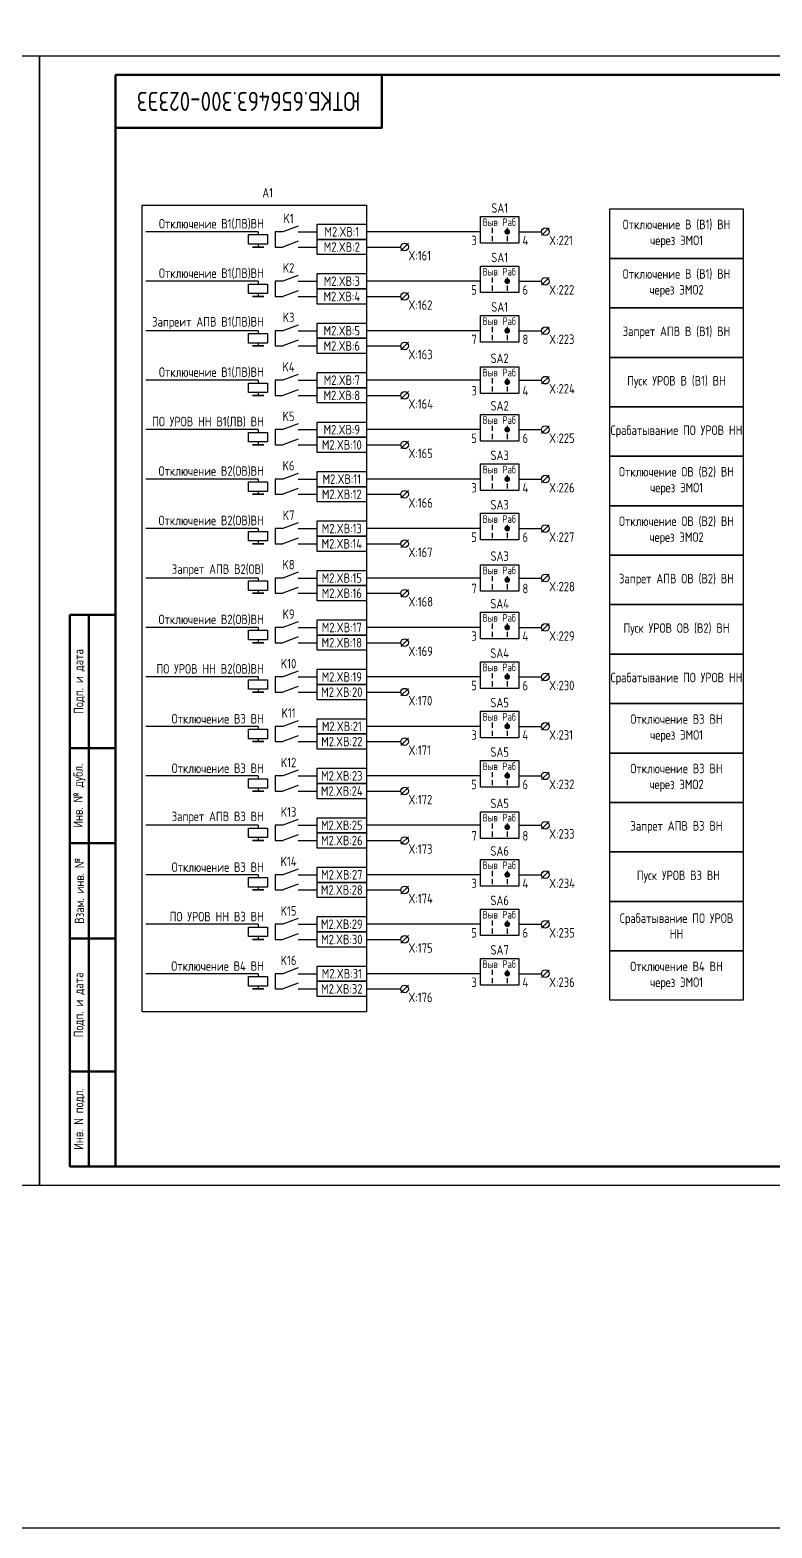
# Model space of a CAD drawing. Header units: millimetres. Extents: x -1117 to 6417, y -90 to 586.
# Drawn here: x 2097.5 to 2292.6, y -90 to 303.8 of the extents above; entities that cross this region are included whole.
import ezdxf

# ---------------------------------------------------------------- set-up
doc = ezdxf.new("R2010")
doc.units = ezdxf.units.MM
doc.styles.add('Gost_type_A', font='GOST_A.TTF')

# ---------------------------------------------------------------- blocks, each defined once
blk = doc.blocks.new('Штамп угловой верхний')
at = {"lineweight": 50}
blk.add_lwpolyline([(0, 0), (70, 0), (70, -14), (0, -14)], close=True, dxfattribs=at)
blk = doc.blocks.new('Формат_А3')
blk.add_lwpolyline([(-420, 297), (0, 297), (0, 0), (-420, 0)], close=True)
at = {"lineweight": 50}
blk.add_lwpolyline([(-400, 292), (-5, 292), (-5, 5), (-400, 5)], close=True, dxfattribs=at)
blk = doc.blocks.new('Штамп левый нижний')
at = {"lineweight": 50}
for points in [[(-12, 145), (-7, 145), (-7, 110), (-12, 110)], [(-7, 145), (0, 145), (0, 110), (-7, 110)], [(-12, 110), (-7, 110), (-7, 85), (-12, 85)], [(-7, 110), (0, 110), (0, 85), (-7, 85)], [(-12, 85), (-7, 85), (-7, 60), (-12, 60)], [(-7, 85), (0, 85), (0, 60), (-7, 60)], [(-12, 60), (-7, 60), (-7, 25), (-12, 25)], [(-7, 60), (0, 60), (0, 25), (-7, 25)], [(-12, 25), (-7, 25), (-7, 0), (-12, 0)], [(-7, 25), (0, 25), (0, 0), (-7, 0)]]:
    blk.add_lwpolyline(points, close=True, dxfattribs=at)
at = {"char_height": 2.5, "attachment_point": 5, "rotation": 90, "style": 'Gost_type_A'}
for s, insert, width in [('Подп. и дата', (-9.5, 127.5), 35), ('Инв. № дубл.', (-9.5, 97.5), 25), ('Взам. инв. №', (-9.5, 72.5), 25), ('Подп. и дата', (-9.5, 42.5), 35), ('Инв. N подл.', (-9.5, 12.5), 25)]:
    blk.add_mtext(s, dxfattribs=dict(at, insert=insert, width=width))
blk = doc.blocks.new('POINT')
at = {"const_width": 0.75}
blk.add_lwpolyline([(-0.375, 0, 1), (0.375, 0, 1)], format="xyb", close=True, dxfattribs=at)
blk = doc.blocks.new('Переключатель_положение')
for p, q in [((2, 1), (2, -0.34)), ((2, -1.14), (2, -2.49))]:
    blk.add_line(p, q)

msp = doc.modelspace()

# ---------------------------------------------------------------- linework, layer by layer
at = {"ltscale": 4.32}
for p, q in [((2168, 252.21), (2164, 250.71)), ((2168, 248.21), (2164, 246.71)), ((2168, 239.21), (2164, 237.71)), ((2168, 235.21), (2164, 233.71)), ((2168, 226.21), (2164, 224.71)), ((2168, 222.21), (2164, 220.71)), ((2168, 213.21), (2164, 211.71)), ((2168, 209.21), (2164, 207.71)), ((2168, 200.21), (2164, 198.71)), ((2168, 196.21), (2164, 194.71)), ((2168, 187.21), (2164, 185.71)), ((2168, 183.21), (2164, 181.71)), ((2168, 174.21), (2164, 172.71)), ((2168, 170.21), (2164, 168.71)), ((2168, 161.21), (2164, 159.71)), ((2168, 157.21), (2164, 155.71)), ((2168, 148.21), (2164, 146.71)), ((2168, 144.21), (2164, 142.71)), ((2168, 135.21), (2164, 133.71)), ((2168, 131.21), (2164, 129.71)), ((2168, 122.21), (2164, 120.71)), ((2168, 118.21), (2164, 116.71)), ((2168, 109.21), (2164, 107.71)), ((2168, 105.21), (2164, 103.71)), ((2168, 96.21), (2164, 94.71)), ((2168, 92.21), (2164, 90.71)), ((2168, 83.21), (2164, 81.71)), ((2168, 79.21), (2164, 77.71)), ((2168, 70.21), (2164, 68.71)), ((2168, 66.21), (2164, 64.71)), ((2168, 57.21), (2164, 55.71)), ((2168, 53.21), (2164, 51.71))]:
    msp.add_line(p, q, dxfattribs=at)
for p, q in [((2157.5, 250.71), (2128, 250.71)), ((2157.5, 250.71), (2157.5, 249.96)), ((2216, 250.71), (2186, 250.71)), ((2234.01, 251.71), (2232.01, 249.71)), ((2157.5, 247.46), (2157.5, 246.71)), ((2186, 246.71), (2195, 246.71)), ((2197.01, 247.71), (2195.01, 245.71)), ((2157.5, 237.71), (2128, 237.71)), ((2157.5, 237.71), (2157.5, 236.96)), ((2216, 237.71), (2186, 237.71)), ((2234.01, 238.71), (2232.01, 236.71)), ((2157.5, 234.46), (2157.5, 233.71)), ((2186, 233.71), (2195, 233.71)), ((2197.01, 234.71), (2195.01, 232.71)), ((2157.5, 224.71), (2128, 224.71)), ((2157.5, 224.71), (2157.5, 223.96)), ((2216, 224.71), (2186, 224.71)), ((2234.01, 225.71), (2232.01, 223.71)), ((2157.5, 221.46), (2157.5, 220.71)), ((2186, 220.71), (2195, 220.71)), ((2197.01, 221.71), (2195.01, 219.71)), ((2234.01, 212.71), (2232.01, 210.71)), ((2157.5, 211.71), (2128, 211.71)), ((2157.5, 211.71), (2157.5, 210.96)), ((2216, 211.71), (2186, 211.71)), ((2197.01, 208.71), (2195.01, 206.71)), ((2157.5, 208.46), (2157.5, 207.71)), ((2186, 207.71), (2195, 207.71)), ((2157.5, 198.71), (2128, 198.71)), ((2157.5, 198.71), (2157.5, 197.96)), ((2216, 198.71), (2186, 198.71)), ((2234.01, 199.71), (2232.01, 197.71)), ((2157.5, 195.46), (2157.5, 194.71)), ((2186, 194.71), (2195, 194.71)), ((2197.01, 195.71), (2195.01, 193.71)), ((2157.5, 185.71), (2128, 185.71)), ((2157.5, 185.71), (2157.5, 184.96)), ((2216, 185.71), (2186, 185.71)), ((2234.01, 186.71), (2232.01, 184.71)), ((2157.5, 182.46), (2157.5, 181.71)), ((2186, 181.71), (2195, 181.71)), ((2197.01, 182.71), (2195.01, 180.71)), ((2234.01, 173.71), (2232.01, 171.71)), ((2157.5, 172.71), (2128, 172.71)), ((2157.5, 172.71), (2157.5, 171.96)), ((2157.5, 169.46), (2157.5, 168.71)), ((2216, 172.71), (2186, 172.71)), ((2197.01, 169.71), (2195.01, 167.71)), ((2186, 168.71), (2195, 168.71)), ((2157.5, 159.71), (2128, 159.71)), ((2157.5, 159.71), (2157.5, 158.96)), ((2216, 159.71), (2186, 159.71)), ((2234.01, 160.71), (2232.01, 158.71)), ((2157.5, 156.46), (2157.5, 155.71)), ((2186, 155.71), (2195, 155.71)), ((2197.01, 156.71), (2195.01, 154.71)), ((2157.5, 146.71), (2128, 146.71)), ((2157.5, 146.71), (2157.5, 145.96)), ((2216, 146.71), (2186, 146.71)), ((2234.01, 147.71), (2232.01, 145.71)), ((2157.5, 143.46), (2157.5, 142.71)), ((2186, 142.71), (2195, 142.71)), ((2197.01, 143.71), (2195.01, 141.71)), ((2234.01, 134.71), (2232.01, 132.71)), ((2157.5, 133.71), (2128, 133.71)), ((2157.5, 133.71), (2157.5, 132.96)), ((2157.5, 130.46), (2157.5, 129.71)), ((2216, 133.71), (2186, 133.71)), ((2197.01, 130.71), (2195.01, 128.71)), ((2186, 129.71), (2195, 129.71)), ((2157.5, 120.71), (2128, 120.71)), ((2157.5, 120.71), (2157.5, 119.96)), ((2216, 120.71), (2186, 120.71)), ((2234.01, 121.71), (2232.01, 119.71)), ((2157.5, 117.46), (2157.5, 116.71)), ((2186, 116.71), (2195, 116.71)), ((2197.01, 117.71), (2195.01, 115.71)), ((2157.5, 107.71), (2128, 107.71)), ((2157.5, 107.71), (2157.5, 106.96)), ((2216, 107.71), (2186, 107.71)), ((2234.01, 108.71), (2232.01, 106.71)), ((2157.5, 104.46), (2157.5, 103.71)), ((2186, 103.71), (2195, 103.71)), ((2197.01, 104.71), (2195.01, 102.71)), ((2157.5, 94.71), (2128, 94.71)), ((2157.5, 94.71), (2157.5, 93.96)), ((2216, 94.71), (2186, 94.71)), ((2234.01, 95.71), (2232.01, 93.71)), ((2157.5, 91.46), (2157.5, 90.71)), ((2186, 90.71), (2195, 90.71)), ((2197.01, 91.71), (2195.01, 89.71)), ((2234.01, 82.71), (2232.01, 80.71)), ((2157.5, 81.71), (2128, 81.71)), ((2157.5, 81.71), (2157.5, 80.96)), ((2216, 81.71), (2186, 81.71)), ((2157.5, 78.46), (2157.5, 77.71)), ((2186, 77.71), (2195, 77.71)), ((2197.01, 78.71), (2195.01, 76.71)), ((2157.5, 68.71), (2128, 68.71)), ((2157.5, 68.71), (2157.5, 67.96)), ((2216, 68.71), (2186, 68.71)), ((2234.01, 69.71), (2232.01, 67.71)), ((2157.5, 65.46), (2157.5, 64.71)), ((2186, 64.71), (2195, 64.71)), ((2197.01, 65.71), (2195.01, 63.71)), ((2157.5, 55.71), (2128, 55.71)), ((2157.5, 55.71), (2157.5, 54.96)), ((2216, 55.71), (2186, 55.71)), ((2234, 56.71), (2232, 54.71)), ((2157.5, 52.46), (2157.5, 51.71)), ((2186, 51.71), (2195, 51.71)), ((2197, 52.71), (2195, 50.71))]:
    msp.add_line(p, q)
at = {"ltscale": 1.08}
for p, q in [((2164, 250.71), (2162, 250.71)), ((2162, 250.71), (2162, 246.71)), ((2168, 250.71), (2173, 250.71)), ((2162, 246.71), (2164, 246.71)), ((2168, 246.71), (2173, 246.71)), ((2164, 237.71), (2162, 237.71)), ((2162, 237.71), (2162, 233.71)), ((2168, 237.71), (2173, 237.71)), ((2162, 233.71), (2164, 233.71)), ((2168, 233.71), (2173, 233.71)), ((2164, 224.71), (2162, 224.71)), ((2162, 224.71), (2162, 220.71)), ((2168, 224.71), (2173, 224.71)), ((2162, 220.71), (2164, 220.71)), ((2168, 220.71), (2173, 220.71)), ((2164, 211.71), (2162, 211.71)), ((2162, 211.71), (2162, 207.71)), ((2168, 211.71), (2173, 211.71)), ((2162, 207.71), (2164, 207.71)), ((2168, 207.71), (2173, 207.71)), ((2164, 198.71), (2162, 198.71)), ((2162, 198.71), (2162, 194.71)), ((2168, 198.71), (2173, 198.71)), ((2162, 194.71), (2164, 194.71)), ((2168, 194.71), (2173, 194.71)), ((2164, 185.71), (2162, 185.71)), ((2162, 185.71), (2162, 181.71)), ((2168, 185.71), (2173, 185.71)), ((2162, 181.71), (2164, 181.71)), ((2168, 181.71), (2173, 181.71)), ((2164, 172.71), (2162, 172.71)), ((2162, 172.71), (2162, 168.71)), ((2168, 172.71), (2173, 172.71)), ((2162, 168.71), (2164, 168.71)), ((2168, 168.71), (2173, 168.71)), ((2164, 159.71), (2162, 159.71)), ((2162, 159.71), (2162, 155.71)), ((2168, 159.71), (2173, 159.71)), ((2162, 155.71), (2164, 155.71)), ((2168, 155.71), (2173, 155.71)), ((2164, 146.71), (2162, 146.71)), ((2162, 146.71), (2162, 142.71)), ((2168, 146.71), (2173, 146.71)), ((2162, 142.71), (2164, 142.71)), ((2168, 142.71), (2173, 142.71)), ((2164, 133.71), (2162, 133.71)), ((2162, 133.71), (2162, 129.71)), ((2168, 133.71), (2173, 133.71)), ((2162, 129.71), (2164, 129.71)), ((2168, 129.71), (2173, 129.71)), ((2164, 120.71), (2162, 120.71)), ((2162, 120.71), (2162, 116.71)), ((2168, 120.71), (2173, 120.71)), ((2162, 116.71), (2164, 116.71)), ((2168, 116.71), (2173, 116.71)), ((2164, 107.71), (2162, 107.71)), ((2162, 107.71), (2162, 103.71)), ((2168, 107.71), (2173, 107.71)), ((2162, 103.71), (2164, 103.71)), ((2168, 103.71), (2173, 103.71)), ((2164, 94.71), (2162, 94.71)), ((2162, 94.71), (2162, 90.71)), ((2168, 94.71), (2173, 94.71)), ((2162, 90.71), (2164, 90.71)), ((2168, 90.71), (2173, 90.71)), ((2164, 81.71), (2162, 81.71)), ((2162, 81.71), (2162, 77.71)), ((2168, 81.71), (2173, 81.71)), ((2162, 77.71), (2164, 77.71)), ((2168, 77.71), (2173, 77.71)), ((2164, 68.71), (2162, 68.71)), ((2162, 68.71), (2162, 64.71)), ((2168, 68.71), (2173, 68.71)), ((2162, 64.71), (2164, 64.71)), ((2168, 64.71), (2173, 64.71)), ((2164, 55.71), (2162, 55.71)), ((2162, 55.71), (2162, 51.71)), ((2168, 55.71), (2173, 55.71)), ((2162, 51.71), (2164, 51.71)), ((2168, 51.71), (2173, 51.71))]:
    msp.add_line(p, q, dxfattribs=at)
at = {"ltscale": 4}
for p, q in [((2226, 250.71), (2232.01, 250.71)), ((2226, 237.71), (2232.01, 237.71)), ((2226, 224.71), (2232.01, 224.71)), ((2226, 211.71), (2232.01, 211.71)), ((2226, 198.71), (2232.01, 198.71)), ((2226, 185.71), (2232.01, 185.71)), ((2226, 172.71), (2232.01, 172.71)), ((2226, 159.71), (2232.01, 159.71)), ((2226, 146.71), (2232.01, 146.71)), ((2226, 133.71), (2232.01, 133.71)), ((2226, 120.71), (2232.01, 120.71)), ((2226, 107.71), (2232.01, 107.71)), ((2226, 94.71), (2232.01, 94.71)), ((2226, 81.71), (2232.01, 81.71)), ((2226, 68.71), (2232.01, 68.71)), ((2226, 55.71), (2232, 55.71))]:
    msp.add_line(p, q, dxfattribs=at)
for points in [[(-1117.42, 586), (6417.25, 586), (6417.25, -90), (-1117.42, -90)], [(2127, 257.71), (2186, 257.71), (2186, 45.71), (2127, 45.71)], [(2250, 256.71), (2285, 256.71), (2285, 243.71), (2250, 243.71)], [(2173, 252.71), (2186, 252.71), (2186, 248.71), (2173, 248.71)], [(2216, 254.71), (2226, 254.71), (2226, 247.71), (2216, 247.71)], [(2160, 249.96), (2160, 247.46), (2155, 247.46), (2155, 249.96)], [(2173, 248.71), (2186, 248.71), (2186, 244.71), (2173, 244.71)], [(2159, 246.71), (2156, 246.71)], [(2216, 241.71), (2226, 241.71), (2226, 234.71), (2216, 234.71)], [(2250, 243.71), (2285, 243.71), (2285, 230.71), (2250, 230.71)], [(2160, 236.96), (2160, 234.46), (2155, 234.46), (2155, 236.96)], [(2173, 239.71), (2186, 239.71), (2186, 235.71), (2173, 235.71)], [(2159, 233.71), (2156, 233.71)], [(2173, 235.71), (2186, 235.71), (2186, 231.71), (2173, 231.71)], [(2216, 228.71), (2226, 228.71), (2226, 221.71), (2216, 221.71)], [(2250, 230.71), (2285, 230.71), (2285, 217.71), (2250, 217.71)], [(2173, 226.71), (2186, 226.71), (2186, 222.71), (2173, 222.71)], [(2160, 223.96), (2160, 221.46), (2155, 221.46), (2155, 223.96)], [(2159, 220.71), (2156, 220.71)], [(2173, 222.71), (2186, 222.71), (2186, 218.71), (2173, 218.71)], [(2250, 217.71), (2285, 217.71), (2285, 204.71), (2250, 204.71)], [(2173, 213.71), (2186, 213.71), (2186, 209.71), (2173, 209.71)], [(2216, 215.21), (2226, 215.21), (2226, 208.21), (2216, 208.21)], [(2160, 210.96), (2160, 208.46), (2155, 208.46), (2155, 210.96)], [(2173, 209.71), (2186, 209.71), (2186, 205.71), (2173, 205.71)], [(2159, 207.71), (2156, 207.71)], [(2216, 202.71), (2226, 202.71), (2226, 195.71), (2216, 195.71)], [(2250, 204.71), (2285, 204.71), (2285, 191.71), (2250, 191.71)], [(2160, 197.96), (2160, 195.46), (2155, 195.46), (2155, 197.96)], [(2173, 200.71), (2186, 200.71), (2186, 196.71), (2173, 196.71)], [(2159, 194.71), (2156, 194.71)], [(2173, 196.71), (2186, 196.71), (2186, 192.71), (2173, 192.71)], [(2216, 189.71), (2226, 189.71), (2226, 182.71), (2216, 182.71)], [(2250, 191.71), (2285, 191.71), (2285, 178.71), (2250, 178.71)], [(2173, 187.71), (2186, 187.71), (2186, 183.71), (2173, 183.71)], [(2160, 184.96), (2160, 182.46), (2155, 182.46), (2155, 184.96)], [(2159, 181.71), (2156, 181.71)], [(2173, 183.71), (2186, 183.71), (2186, 179.71), (2173, 179.71)], [(2250, 178.71), (2285, 178.71), (2285, 165.71), (2250, 165.71)], [(2173, 174.71), (2186, 174.71), (2186, 170.71), (2173, 170.71)], [(2216, 176.71), (2226, 176.71), (2226, 169.71), (2216, 169.71)], [(2160, 171.96), (2160, 169.46), (2155, 169.46), (2155, 171.96)], [(2173, 170.71), (2186, 170.71), (2186, 166.71), (2173, 166.71)], [(2159, 168.71), (2156, 168.71)], [(2250, 165.71), (2285, 165.71), (2285, 152.71), (2250, 152.71)], [(2173, 161.71), (2186, 161.71), (2186, 157.71), (2173, 157.71)], [(2216, 163.21), (2226, 163.21), (2226, 156.21), (2216, 156.21)], [(2160, 158.96), (2160, 156.46), (2155, 156.46), (2155, 158.96)], [(2173, 157.71), (2186, 157.71), (2186, 153.71), (2173, 153.71)], [(2159, 155.71), (2156, 155.71)], [(2216, 150.71), (2226, 150.71), (2226, 143.71), (2216, 143.71)], [(2250, 152.71), (2285, 152.71), (2285, 139.71), (2250, 139.71)], [(2160, 145.96), (2160, 143.46), (2155, 143.46), (2155, 145.96)], [(2173, 148.71), (2186, 148.71), (2186, 144.71), (2173, 144.71)], [(2159, 142.71), (2156, 142.71)], [(2173, 144.71), (2186, 144.71), (2186, 140.71), (2173, 140.71)], [(2250, 139.71), (2285, 139.71), (2285, 126.71), (2250, 126.71)], [(2173, 135.71), (2186, 135.71), (2186, 131.71), (2173, 131.71)], [(2216, 137.71), (2226, 137.71), (2226, 130.71), (2216, 130.71)], [(2160, 132.96), (2160, 130.46), (2155, 130.46), (2155, 132.96)], [(2173, 131.71), (2186, 131.71), (2186, 127.71), (2173, 127.71)], [(2159, 129.71), (2156, 129.71)], [(2250, 126.71), (2285, 126.71), (2285, 113.71), (2250, 113.71)], [(2173, 122.71), (2186, 122.71), (2186, 118.71), (2173, 118.71)], [(2216, 124.71), (2226, 124.71), (2226, 117.71), (2216, 117.71)], [(2160, 119.96), (2160, 117.46), (2155, 117.46), (2155, 119.96)], [(2173, 118.71), (2186, 118.71), (2186, 114.71), (2173, 114.71)], [(2159, 116.71), (2156, 116.71)], [(2216, 111.71), (2226, 111.71), (2226, 104.71), (2216, 104.71)], [(2250, 113.71), (2285, 113.71), (2285, 100.71), (2250, 100.71)], [(2160, 106.96), (2160, 104.46), (2155, 104.46), (2155, 106.96)], [(2173, 109.71), (2186, 109.71), (2186, 105.71), (2173, 105.71)], [(2159, 103.71), (2156, 103.71)], [(2173, 105.71), (2186, 105.71), (2186, 101.71), (2173, 101.71)], [(2250, 100.71), (2285, 100.71), (2285, 87.71), (2250, 87.71)], [(2173, 96.71), (2186, 96.71), (2186, 92.71), (2173, 92.71)], [(2216, 98.21), (2226, 98.21), (2226, 91.21), (2216, 91.21)], [(2160, 93.96), (2160, 91.46), (2155, 91.46), (2155, 93.96)], [(2159, 90.71), (2156, 90.71)], [(2173, 92.71), (2186, 92.71), (2186, 88.71), (2173, 88.71)], [(2250, 87.71), (2285, 87.71), (2285, 74.71), (2250, 74.71)], [(2173, 83.71), (2186, 83.71), (2186, 79.71), (2173, 79.71)], [(2216, 85.71), (2226, 85.71), (2226, 78.71), (2216, 78.71)], [(2160, 80.96), (2160, 78.46), (2155, 78.46), (2155, 80.96)], [(2173, 79.71), (2186, 79.71), (2186, 75.71), (2173, 75.71)], [(2159, 77.71), (2156, 77.71)], [(2216, 72.71), (2226, 72.71), (2226, 65.71), (2216, 65.71)], [(2250, 74.71), (2285, 74.71), (2285, 61.71), (2250, 61.71)], [(2160, 67.96), (2160, 65.46), (2155, 65.46), (2155, 67.96)], [(2173, 70.71), (2186, 70.71), (2186, 66.71), (2173, 66.71)], [(2159, 64.71), (2156, 64.71)], [(2173, 66.71), (2186, 66.71), (2186, 62.71), (2173, 62.71)], [(2216, 59.71), (2226, 59.71), (2226, 52.71), (2216, 52.71)], [(2250, 61.71), (2285, 61.71), (2285, 48.71), (2250, 48.71)], [(2173, 57.71), (2186, 57.71), (2186, 53.71), (2173, 53.71)], [(2160, 54.96), (2160, 52.46), (2155, 52.46), (2155, 54.96)], [(2159, 51.71), (2156, 51.71)], [(2173, 53.71), (2186, 53.71), (2186, 49.71), (2173, 49.71)]]:
    msp.add_lwpolyline(points, close=True)
for centre in [(2233.01, 250.71), (2196.01, 246.71), (2233.01, 237.71), (2196.01, 233.71), (2233.01, 224.71), (2196.01, 220.71), (2233.01, 211.71), (2196.01, 207.71), (2233.01, 198.71), (2196.01, 194.71), (2233.01, 185.71), (2196.01, 181.71), (2233.01, 172.71), (2196.01, 168.71), (2233.01, 159.71), (2196.01, 155.71), (2233.01, 146.71), (2196.01, 142.71), (2233.01, 133.71), (2196.01, 129.71), (2233.01, 120.71), (2196.01, 116.71), (2233.01, 107.71), (2196.01, 103.71), (2233.01, 94.71), (2196.01, 90.71), (2233.01, 81.71), (2196.01, 77.71), (2233.01, 68.71), (2196.01, 64.71), (2233, 55.71), (2196, 51.71)]:
    msp.add_circle(centre, 1)

# ---------------------------------------------------------------- block references
at = {"color": 1}
for name, p in [('Формат_А3', (2100, 0)), ('Формат_А3', (2520, 0)), ('Штамп левый нижний', (2120, 5))]:
    msp.add_blockref(name, p, dxfattribs=at)
for name, p in [('Штамп угловой верхний', (2120, 292)), ('Переключатель_положение', (2217, 250.71)), ('POINT', (2223, 250.71)), ('Переключатель_положение', (2221, 250.71)), ('Переключатель_положение', (2217, 237.71)), ('POINT', (2223, 237.71)), ('Переключатель_положение', (2221, 237.71)), ('Переключатель_положение', (2217, 224.71)), ('POINT', (2223, 224.71)), ('Переключатель_положение', (2221, 224.71)), ('Переключатель_положение', (2217, 211.21)), ('POINT', (2223, 211.21)), ('Переключатель_положение', (2221, 211.21)), ('Переключатель_положение', (2217, 198.71)), ('POINT', (2223, 198.71)), ('Переключатель_положение', (2221, 198.71)), ('Переключатель_положение', (2217, 185.71)), ('POINT', (2223, 185.71)), ('Переключатель_положение', (2221, 185.71)), ('Переключатель_положение', (2217, 172.71)), ('POINT', (2223, 172.71)), ('Переключатель_положение', (2221, 172.71)), ('Переключатель_положение', (2217, 159.21)), ('POINT', (2223, 159.21)), ('Переключатель_положение', (2221, 159.21)), ('Переключатель_положение', (2217, 146.71)), ('POINT', (2223, 146.71)), ('Переключатель_положение', (2221, 146.71)), ('Переключатель_положение', (2217, 133.71)), ('POINT', (2223, 133.71)), ('Переключатель_положение', (2221, 133.71)), ('Переключатель_положение', (2217, 120.71)), ('POINT', (2223, 120.71)), ('Переключатель_положение', (2221, 120.71)), ('Переключатель_положение', (2217, 107.71)), ('POINT', (2223, 107.71)), ('Переключатель_положение', (2221, 107.71)), ('Переключатель_положение', (2217, 94.21)), ('POINT', (2223, 94.21)), ('Переключатель_положение', (2221, 94.21)), ('Переключатель_положение', (2217, 81.71)), ('Переключатель_положение', (2221, 81.71)), ('POINT', (2223, 81.71)), ('Переключатель_положение', (2217, 68.71)), ('POINT', (2223, 68.71)), ('Переключатель_положение', (2221, 68.71)), ('Переключатель_положение', (2217, 55.71)), ('POINT', (2223, 55.71)), ('Переключатель_положение', (2221, 55.71))]:
    msp.add_blockref(name, p)

# ---------------------------------------------------------------- texts
at = {"insert": (2155, 285), "char_height": 5, "width": 70, "attachment_point": 5, "rotation": 180, "style": 'Gost_type_A'}
msp.add_mtext('ЮТКБ.656463.300-023Э3', dxfattribs=at)
at = {"char_height": 2.5, "line_spacing_factor": 0.9, "style": 'Gost_type_A'}
for s, insert, width, attachment_point in [('A1', (2160, 259.71), 66, 8), ('X:221', (2234.01, 249.71), 8, 1), ('X:161', (2197.01, 245.71), 8, 1), ('X:222', (2234.01, 236.71), 8, 1), ('X:162', (2197.01, 232.71), 8, 1), ('X:223', (2234.01, 223.71), 8, 1), ('X:163', (2197.01, 219.71), 8, 1), ('X:224', (2234.01, 210.71), 8, 1), ('X:164', (2197.01, 206.71), 8, 1), ('X:225', (2234.01, 197.71), 8, 1), ('X:165', (2197.01, 193.71), 8, 1), ('X:226', (2234.01, 184.71), 8, 1), ('X:166', (2197.01, 180.71), 8, 1), ('X:227', (2234.01, 171.71), 8, 1), ('X:167', (2197.01, 167.71), 8, 1), ('X:228', (2234.01, 158.71), 8, 1), ('X:168', (2197.01, 154.71), 8, 1), ('X:229', (2234.01, 145.71), 8, 1), ('X:169', (2197.01, 141.71), 8, 1), ('X:230', (2234.01, 132.71), 8, 1), ('X:170', (2197.01, 128.71), 8, 1), ('X:231', (2234.01, 119.71), 8, 1), ('X:171', (2197.01, 115.71), 8, 1), ('X:232', (2234.01, 106.71), 8, 1), ('X:172', (2197.01, 102.71), 8, 1), ('X:233', (2234.01, 93.71), 8, 1), ('X:173', (2197.01, 89.71), 8, 1), ('X:234', (2234.01, 80.71), 8, 1), ('X:174', (2197.01, 76.71), 8, 1), ('X:235', (2234.01, 67.71), 8, 1), ('X:175', (2197.01, 63.71), 8, 1), ('X:236', (2234, 54.71), 8, 1), ('X:176', (2197, 50.71), 8, 1)]:
    msp.add_mtext(s, dxfattribs=dict(at, insert=insert, width=width, attachment_point=attachment_point))
at = {"style": 'Gost_type_A'}
for s, insert, char_height, width, attachment_point in [('SA1', (2221, 255.71), 2.5, 10, 8), ('Отключение В1(ЛВ)ВН', (2159, 252.71), 2.5, 31.0015, 6), ('K1', (2165.5, 254.21), 2.5, 5, 5), ('Выв', (2218.5, 253.21), 2, 5, 5), ('Раб', (2223.5, 253.21), 2, 5, 5), ('Отключение В (В1) ВН\\Pчерез ЭМО1', (2267.5, 250.21), 2.5, 34.9988, 5), ('M2.XВ:1', (2179.5, 250.71), 2.5, 13, 5), ('3', (2215, 249.69), 2.5, 5, 3), ('4', (2227, 249.69), 2.5, 5, 1), ('M2.XВ:2', (2179.5, 246.71), 2.5, 13, 5), ('SA1', (2221, 242.71), 2.5, 10, 8), ('Отключение В1(ЛВ)ВН', (2159, 239.71), 2.5, 31.0015, 6), ('K2', (2165.5, 241.21), 2.5, 5, 5), ('Выв', (2218.5, 240.21), 2, 5, 5), ('Раб', (2223.5, 240.21), 2, 5, 5), ('Отключение В (В1) ВН\\Pчерез ЭМО2', (2267.5, 237.21), 2.5, 34.9988, 5), ('M2.XВ:3', (2179.5, 237.71), 2.5, 13, 5), ('5', (2215, 236.69), 2.5, 5, 3), ('6', (2227, 236.69), 2.5, 5, 1), ('M2.XВ:4', (2179.5, 233.71), 2.5, 13, 5), ('Запреит АПВ В1(ЛВ)ВН', (2159, 226.71), 2.5, 31.0015, 6), ('K3', (2165.5, 228.21), 2.5, 5, 5), ('SA1', (2221, 229.71), 2.5, 10, 8), ('M2.XВ:5', (2179.5, 224.71), 2.5, 13, 5), ('Выв', (2218.5, 227.21), 2, 5, 5), ('Раб', (2223.5, 227.21), 2, 5, 5), ('Запрет АПВ В (В1) ВН', (2267.5, 224.21), 2.5, 34.9988, 5), ('M2.XВ:6', (2179.5, 220.71), 2.5, 13, 5), ('7', (2215, 223.69), 2.5, 5, 3), ('8', (2227, 223.69), 2.5, 5, 1), ('SA2', (2221, 216.21), 2.5, 10, 8), ('    Отключение В1(ЛВ)ВН', (2159, 213.71), 2.5, 31.0015, 6), ('K4', (2165.5, 215.21), 2.5, 5, 5), ('M2.XВ:7', (2179.5, 211.71), 2.5, 13, 5), ('Выв', (2218.5, 213.71), 2, 5, 5), ('Раб', (2223.5, 213.71), 2, 5, 5), ('Пуск УРОВ В (В1) ВН', (2267.5, 211.21), 2.5, 34.9988, 5), ('M2.XВ:8', (2179.5, 207.71), 2.5, 13, 5), ('3', (2215, 210.19), 2.5, 5, 3), ('4', (2227, 210.19), 2.5, 5, 1), ('SA2', (2221, 203.71), 2.5, 10, 8), ('  ПО УРОВ НН В1(ЛВ) ВН', (2159, 200.71), 2.5, 31.0015, 6), ('K5', (2165.5, 202.21), 2.5, 5, 5), ('Выв', (2218.5, 201.21), 2, 5, 5), ('Раб', (2223.5, 201.21), 2, 5, 5), ('M2.XВ:9', (2179.5, 198.71), 2.5, 13, 5), ('5', (2215, 197.69), 2.5, 5, 3), ('6', (2227, 197.69), 2.5, 5, 1), ('\\pxsm1;{\\C0;Срабатывание ПО УРОВ НН}', (2267.5, 198.21), 2.5, 34.9988, 5), ('M2.XВ:10', (2179.5, 194.71), 2.5, 13, 5), ('SA3', (2221, 190.71), 2.5, 10, 8), ('Отключение В2(ОВ)ВН    ', (2159, 187.71), 2.5, 31.0015, 6), ('K6', (2165.5, 189.21), 2.5, 5, 5), ('Выв', (2218.5, 188.21), 2, 5, 5), ('Раб', (2223.5, 188.21), 2, 5, 5), ('Отключение ОВ (В2) ВН\\Pчерез ЭМО1', (2267.5, 185.21), 2.5, 34.9988, 5), ('M2.XВ:11', (2179.5, 185.71), 2.5, 13, 5), ('M2.XВ:12', (2179.5, 181.71), 2.5, 13, 5), ('3', (2215, 184.69), 2.5, 5, 3), ('4', (2227, 184.69), 2.5, 5, 1), ('K7', (2165.5, 176.21), 2.5, 5, 5), ('SA3', (2221, 177.71), 2.5, 10, 8), ('Отключение В2(ОВ)ВН', (2159, 174.71), 2.5, 31.0015, 6), ('M2.XВ:13', (2179.5, 172.71), 2.5, 13, 5), ('Выв', (2218.5, 175.21), 2, 5, 5), ('Раб', (2223.5, 175.21), 2, 5, 5), ('Отключение ОВ (В2) ВН\\Pчерез ЭМО2', (2267.5, 172.21), 2.5, 34.9988, 5), ('M2.XВ:14', (2179.5, 168.71), 2.5, 13, 5), ('5', (2215, 171.69), 2.5, 5, 3), ('6', (2227, 171.69), 2.5, 5, 1), ('SA3', (2221, 164.21), 2.5, 10, 8), ('Запрет АПВ В2(ОВ)', (2159, 161.71), 2.5, 31.0015, 6), ('K8', (2165.5, 163.21), 2.5, 5, 5), ('Выв', (2218.5, 161.71), 2, 5, 5), ('Раб', (2223.5, 161.71), 2, 5, 5), ('M2.XВ:15', (2179.5, 159.71), 2.5, 13, 5), ('7', (2215, 158.19), 2.5, 5, 3), ('8', (2227, 158.19), 2.5, 5, 1), ('Запрет АПВ ОВ (В2) ВН', (2267.5, 159.21), 2.5, 34.9988, 5), ('M2.XВ:16', (2179.5, 155.71), 2.5, 13, 5), ('SA4', (2221, 151.71), 2.5, 10, 8), (' Отключение В2(ОВ)ВН', (2159, 148.71), 2.5, 31.0015, 6), ('K9', (2165.5, 150.21), 2.5, 5, 5), ('Выв', (2218.5, 149.21), 2, 5, 5), ('Раб', (2223.5, 149.21), 2, 5, 5), ('M2.XВ:17', (2179.5, 146.71), 2.5, 13, 5), ('3', (2215, 145.69), 2.5, 5, 3), ('4', (2227, 145.69), 2.5, 5, 1), ('Пуск УРОВ ОВ (В2) ВН', (2267.5, 146.21), 2.5, 34.9988, 5), ('M2.XВ:18', (2179.5, 142.71), 2.5, 13, 5), ('K10', (2165.5, 137.21), 2.5, 5, 5), ('SA4', (2221, 138.71), 2.5, 10, 8), ('ПО УРОВ НН B2(ОВ)ВН', (2159, 135.71), 2.5, 31.0015, 6), ('M2.XВ:19', (2179.5, 133.71), 2.5, 13, 5), ('Выв', (2218.5, 136.21), 2, 5, 5), ('Раб', (2223.5, 136.21), 2, 5, 5), ('\\pxsm1;{\\C0;Срабатывание ПО УРОВ НН}', (2267.5, 133.21), 2.5, 34.9988, 5), ('M2.XВ:20', (2179.5, 129.71), 2.5, 13, 5), ('5', (2215, 132.69), 2.5, 5, 3), ('6', (2227, 132.69), 2.5, 5, 1), ('SA5', (2221, 125.71), 2.5, 10, 8), ('Отключение В3 ВН', (2159, 122.71), 2.5, 31.0015, 6), ('K11', (2165.5, 124.21), 2.5, 5, 5), ('Выв', (2218.5, 123.21), 2, 5, 5), ('Раб', (2223.5, 123.21), 2, 5, 5), ('Отключение В3 ВН\\Pчерез ЭМО1', (2267.5, 120.21), 2.5, 34.9988, 5), ('M2.XВ:21', (2179.5, 120.71), 2.5, 13, 5), ('3', (2215, 119.69), 2.5, 5, 3), ('4', (2227, 119.69), 2.5, 5, 1), ('M2.XВ:22', (2179.5, 116.71), 2.5, 13, 5), ('SA5', (2221, 112.71), 2.5, 10, 8), ('Отключение В3 ВН', (2159, 109.71), 2.5, 31.0015, 6), ('K12', (2165.5, 111.21), 2.5, 5, 5), ('Выв', (2218.5, 110.21), 2, 5, 5), ('Раб', (2223.5, 110.21), 2, 5, 5), ('Отключение В3 ВН\\Pчерез ЭМО2', (2267.5, 107.21), 2.5, 34.9988, 5), ('M2.XВ:23', (2179.5, 107.71), 2.5, 13, 5), ('5', (2215, 106.69), 2.5, 5, 3), ('6', (2227, 106.69), 2.5, 5, 1), ('M2.XВ:24', (2179.5, 103.71), 2.5, 13, 5), ('K13', (2165.5, 98.21), 2.5, 5, 5), ('SA5', (2221, 99.21), 2.5, 10, 8), ('Запрет АПВ В3 ВН', (2159, 96.71), 2.5, 31.0015, 6), ('M2.XВ:25', (2179.5, 94.71), 2.5, 13, 5), ('Выв', (2218.5, 96.71), 2, 5, 5), ('Раб', (2223.5, 96.71), 2, 5, 5), ('Запрет АПВ В3 ВН', (2267.5, 94.21), 2.5, 34.9988, 5), ('M2.XВ:26', (2179.5, 90.71), 2.5, 13, 5), ('7', (2215, 93.19), 2.5, 5, 3), ('8', (2227, 93.19), 2.5, 5, 1), ('SA6', (2221, 86.71), 2.5, 10, 8), ('Отключение В3 ВН', (2159, 83.71), 2.5, 31.0015, 6), ('K14', (2165.5, 85.21), 2.5, 5, 5), ('M2.XВ:27', (2179.5, 81.71), 2.5, 13, 5), ('Выв', (2218.5, 84.21), 2, 5, 5), ('Раб', (2223.5, 84.21), 2, 5, 5), ('{\\C0;Пуск УРОВ }В3 ВН', (2268, 81.21), 2.5, 35.9988, 5), ('M2.XВ:28', (2179.5, 77.71), 2.5, 13, 5), ('3', (2215, 80.69), 2.5, 5, 3), ('4', (2227, 80.69), 2.5, 5, 1), ('SA6', (2221, 73.71), 2.5, 10, 8), ('ПО УРОВ НН ВЗ ВН', (2159, 70.71), 2.5, 31.0015, 6), ('K15', (2165.5, 72.21), 2.5, 5, 5), ('Выв', (2218.5, 71.21), 2, 5, 5), ('Раб', (2223.5, 71.21), 2, 5, 5), ('\\pxsm1;{\\C0;Срабатывание ПО УРОВ \\PНН }', (2267.5, 68.21), 2.5, 34.9988, 5), ('M2.XВ:29', (2179.5, 68.71), 2.5, 13, 5), ('5', (2215, 67.69), 2.5, 5, 3), ('6', (2227, 67.69), 2.5, 5, 1), ('M2.XВ:30', (2179.5, 64.71), 2.5, 13, 5), ('SA7', (2221, 60.71), 2.5, 10, 8), ('K16', (2165.5, 59.21), 2.5, 5, 5), ('Выв', (2218.5, 58.21), 2, 5, 5), ('Раб', (2223.5, 58.21), 2, 5, 5), ('Отключение В4 ВН', (2159, 57.71), 2.5, 31.0015, 6), ('M2.XВ:31', (2179.5, 55.71), 2.5, 13, 5), ('Отключение В4 ВН\\Pчерез ЭМО1', (2267.5, 55.21), 2.5, 34.9988, 5), ('M2.XВ:32', (2179.5, 51.71), 2.5, 13, 5), ('3', (2215, 54.69), 2.5, 5, 3), ('4', (2227, 54.69), 2.5, 5, 1)]:
    msp.add_mtext(s, dxfattribs=dict(at, insert=insert, char_height=char_height, width=width, attachment_point=attachment_point))

doc.saveas('drawing.dxf')
